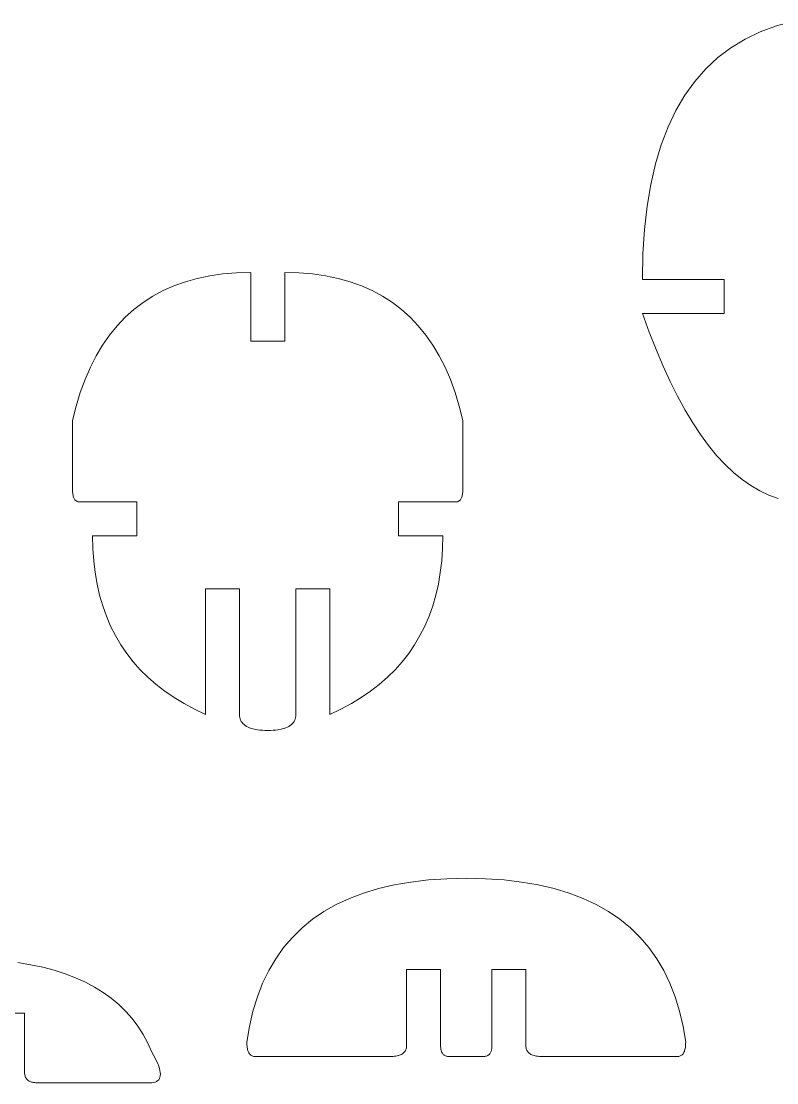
# Model space of a CAD drawing. Header units: inches. Extents: x -318 to 215, y -214 to 306.
# Drawn here: x -245.8 to -186.2, y -181 to -97.3 of the extents above; entities that cross this region are included whole.
import ezdxf

# ---------------------------------------------------------------- set-up
doc = ezdxf.new("R2010")
doc.units = ezdxf.units.IN
doc.header["$MEASUREMENT"] = 0
doc.layers.add('Layer 1', color=7, linetype='Continuous')

msp = doc.modelspace()

# ---------------------------------------------------------------- linework, layer by layer
at = {"layer": 'Layer 1', "color": 1, "lineweight": 9}
for points in [[(-186.2079, -97.6765), (-186.2079, -97.6765), (-187.4876, -98.1455), (-187.4876, -98.1455)], [(-184.8454, -97.3117), (-184.8454, -97.3117), (-186.2079, -97.6765), (-186.2079, -97.6765)], [(-188.6847, -98.7186), (-188.6847, -98.7186), (-189.7997, -99.3959), (-189.7997, -99.3959)], [(-187.4876, -98.1455), (-187.4876, -98.1455), (-188.6847, -98.7186), (-188.6847, -98.7186)], [(-189.7997, -99.3959), (-189.7997, -99.3959), (-190.8316, -100.1774), (-190.8316, -100.1774)], [(-190.8316, -100.1774), (-190.8316, -100.1774), (-191.7811, -101.0632), (-191.7811, -101.0632)], [(-191.7811, -101.0632), (-191.7811, -101.0632), (-192.6483, -102.0534), (-192.6483, -102.0534)], [(-192.6483, -102.0534), (-192.6483, -102.0534), (-193.4325, -103.1476), (-193.4325, -103.1476)], [(-193.4325, -103.1476), (-193.4325, -103.1476), (-194.1346, -104.3461), (-194.1346, -104.3461)], [(-194.1346, -104.3461), (-194.1346, -104.3461), (-194.7538, -105.6486), (-194.7538, -105.6486)], [(-194.7538, -105.6486), (-194.7538, -105.6486), (-195.2905, -107.0555), (-195.2905, -107.0555)], [(-195.2905, -107.0555), (-195.2905, -107.0555), (-195.7445, -108.5665), (-195.7445, -108.5665)], [(-195.7445, -108.5665), (-195.7445, -108.5665), (-196.1161, -110.1819), (-196.1161, -110.1819)], [(-196.1161, -110.1819), (-196.1161, -110.1819), (-196.4051, -111.9013), (-196.4051, -111.9013)], [(-196.4051, -111.9013), (-196.4051, -111.9013), (-196.6115, -113.7251), (-196.6115, -113.7251)], [(-196.6115, -113.7251), (-196.6115, -113.7251), (-196.7354, -115.653), (-196.7354, -115.653)], [(-196.7354, -115.653), (-196.7354, -115.653), (-196.7768, -117.6852), (-196.7768, -117.6852)], [(-229.8579, -117.2351), (-229.8579, -117.2351), (-228.783, -117.1474), (-228.783, -117.1474)], [(-228.783, -117.1474), (-228.783, -117.1474), (-227.6644, -117.1181), (-227.6644, -117.1181)], [(-227.6644, -117.1181), (-227.6644, -117.1181), (-227.6644, -122.5298), (-227.6644, -122.5298)], [(-224.9866, -117.1181), (-224.9866, -117.1181), (-224.9866, -122.5298), (-224.9866, -122.5298)], [(-223.8681, -117.1474), (-223.8681, -117.1474), (-224.9866, -117.1181), (-224.9866, -117.1181)], [(-222.7932, -117.2351), (-222.7932, -117.2351), (-223.8681, -117.1474), (-223.8681, -117.1474)], [(-233.7193, -118.1694), (-233.7193, -118.1694), (-232.8196, -117.8483), (-232.8196, -117.8483)], [(-232.8196, -117.8483), (-232.8196, -117.8483), (-231.8763, -117.5854), (-231.8763, -117.5854)], [(-231.8763, -117.5854), (-231.8763, -117.5854), (-230.8889, -117.3809), (-230.8889, -117.3809)], [(-230.8889, -117.3809), (-230.8889, -117.3809), (-229.8579, -117.2351), (-229.8579, -117.2351)], [(-221.7622, -117.3809), (-221.7622, -117.3809), (-222.7932, -117.2351), (-222.7932, -117.2351)], [(-220.775, -117.5854), (-220.775, -117.5854), (-221.7622, -117.3809), (-221.7622, -117.3809)], [(-219.8315, -117.8483), (-219.8315, -117.8483), (-220.775, -117.5854), (-220.775, -117.5854)], [(-218.9318, -118.1694), (-218.9318, -118.1694), (-219.8315, -117.8483), (-219.8315, -117.8483)], [(-196.7768, -117.6852), (-196.7768, -117.6852), (-190.3317, -117.6852), (-190.3317, -117.6852)], [(-190.3317, -117.6852), (-190.3317, -117.6852), (-190.3317, -120.363), (-190.3317, -120.363)], [(-235.3873, -118.9871), (-235.3873, -118.9871), (-234.5751, -118.5491), (-234.5751, -118.5491)], [(-234.5751, -118.5491), (-234.5751, -118.5491), (-233.7193, -118.1694), (-233.7193, -118.1694)], [(-218.076, -118.5491), (-218.076, -118.5491), (-218.9318, -118.1694), (-218.9318, -118.1694)], [(-217.2638, -118.9871), (-217.2638, -118.9871), (-218.076, -118.5491), (-218.076, -118.5491)], [(-236.8802, -120.0384), (-236.8802, -120.0384), (-236.1557, -119.4836), (-236.1557, -119.4836)], [(-236.1557, -119.4836), (-236.1557, -119.4836), (-235.3873, -118.9871), (-235.3873, -118.9871)], [(-216.4954, -119.4836), (-216.4954, -119.4836), (-217.2638, -118.9871), (-217.2638, -118.9871)], [(-215.7709, -120.0384), (-215.7709, -120.0384), (-216.4954, -119.4836), (-216.4954, -119.4836)], [(-237.5609, -120.6518), (-237.5609, -120.6518), (-236.8802, -120.0384), (-236.8802, -120.0384)], [(-215.0902, -120.6518), (-215.0902, -120.6518), (-215.7709, -120.0384), (-215.7709, -120.0384)], [(-190.3317, -120.363), (-190.3317, -120.363), (-196.7768, -120.363), (-196.7768, -120.363)], [(-196.7768, -120.363), (-196.7768, -120.363), (-196.2493, -121.8154), (-196.2493, -121.8154)], [(-238.7912, -122.0532), (-238.7912, -122.0532), (-238.1979, -121.3234), (-238.1979, -121.3234)], [(-238.1979, -121.3234), (-238.1979, -121.3234), (-237.5609, -120.6518), (-237.5609, -120.6518)], [(-214.4532, -121.3234), (-214.4532, -121.3234), (-215.0902, -120.6518), (-215.0902, -120.6518)], [(-213.8601, -122.0532), (-213.8601, -122.0532), (-214.4532, -121.3234), (-214.4532, -121.3234)], [(-239.3405, -122.8419), (-239.3405, -122.8419), (-238.7912, -122.0532), (-238.7912, -122.0532)], [(-213.3106, -122.8419), (-213.3106, -122.8419), (-213.8601, -122.0532), (-213.8601, -122.0532)], [(-196.2493, -121.8154), (-196.2493, -121.8154), (-195.7089, -123.1936), (-195.7089, -123.1936)], [(-239.8461, -123.6888), (-239.8461, -123.6888), (-239.3405, -122.8419), (-239.3405, -122.8419)], [(-227.6644, -122.5298), (-227.6644, -122.5298), (-224.9866, -122.5298), (-224.9866, -122.5298)], [(-212.8052, -123.6888), (-212.8052, -123.6888), (-213.3106, -122.8419), (-213.3106, -122.8419)], [(-240.3079, -124.5939), (-240.3079, -124.5939), (-239.8461, -123.6888), (-239.8461, -123.6888)], [(-212.3434, -124.5939), (-212.3434, -124.5939), (-212.8052, -123.6888), (-212.8052, -123.6888)], [(-195.7089, -123.1936), (-195.7089, -123.1936), (-195.1558, -124.4968), (-195.1558, -124.4968)], [(-240.7258, -125.5578), (-240.7258, -125.5578), (-240.3079, -124.5939), (-240.3079, -124.5939)], [(-211.9253, -125.5578), (-211.9253, -125.5578), (-212.3434, -124.5939), (-212.3434, -124.5939)], [(-195.1558, -124.4968), (-195.1558, -124.4968), (-194.5901, -125.726), (-194.5901, -125.726)], [(-241.1, -126.5798), (-241.1, -126.5798), (-240.7258, -125.5578), (-240.7258, -125.5578)], [(-211.5511, -126.5798), (-211.5511, -126.5798), (-211.9253, -125.5578), (-211.9253, -125.5578)], [(-194.5901, -125.726), (-194.5901, -125.726), (-194.0114, -126.8804), (-194.0114, -126.8804)], [(-241.4306, -127.6604), (-241.4306, -127.6604), (-241.1, -126.5798), (-241.1, -126.5798)], [(-211.2205, -127.6604), (-211.2205, -127.6604), (-211.5511, -126.5798), (-211.5511, -126.5798)], [(-194.0114, -126.8804), (-194.0114, -126.8804), (-193.42, -127.9605), (-193.42, -127.9605)], [(-241.7171, -128.7993), (-241.7171, -128.7993), (-241.4306, -127.6604), (-241.4306, -127.6604)], [(-210.934, -128.7993), (-210.934, -128.7993), (-211.2205, -127.6604), (-211.2205, -127.6604)], [(-193.42, -127.9605), (-193.42, -127.9605), (-192.8159, -128.966), (-192.8159, -128.966)], [(-241.7171, -128.7993), (-241.7171, -128.7993), (-241.7171, -134.1432), (-241.7171, -134.1432)], [(-210.934, -128.7993), (-210.934, -128.7993), (-210.934, -134.1432), (-210.934, -134.1432)], [(-192.8159, -128.966), (-192.8159, -128.966), (-192.1988, -129.8969), (-192.1988, -129.8969)], [(-192.1988, -129.8969), (-192.1988, -129.8969), (-191.5687, -130.7537), (-191.5687, -130.7537)], [(-191.5687, -130.7537), (-191.5687, -130.7537), (-190.9261, -131.5356), (-190.9261, -131.5356)], [(-190.9261, -131.5356), (-190.9261, -131.5356), (-190.2708, -132.2432), (-190.2708, -132.2432)], [(-190.2708, -132.2432), (-190.2708, -132.2432), (-189.6023, -132.8763), (-189.6023, -132.8763)], [(-189.6023, -132.8763), (-189.6023, -132.8763), (-188.9212, -133.4349), (-188.9212, -133.4349)], [(-188.9212, -133.4349), (-188.9212, -133.4349), (-188.2276, -133.9192), (-188.2276, -133.9192)], [(-241.716, -134.2462), (-241.716, -134.2462), (-241.7171, -134.1432), (-241.7171, -134.1432)], [(-241.7118, -134.344), (-241.7118, -134.344), (-241.716, -134.2462), (-241.716, -134.2462)], [(-241.7053, -134.4362), (-241.7053, -134.4362), (-241.7118, -134.344), (-241.7118, -134.344)], [(-241.696, -134.5235), (-241.696, -134.5235), (-241.7053, -134.4362), (-241.7053, -134.4362)], [(-241.6842, -134.6051), (-241.6842, -134.6051), (-241.696, -134.5235), (-241.696, -134.5235)], [(-241.6697, -134.6819), (-241.6697, -134.6819), (-241.6842, -134.6051), (-241.6842, -134.6051)], [(-241.6526, -134.753), (-241.6526, -134.753), (-241.6697, -134.6819), (-241.6697, -134.6819)], [(-210.9985, -134.753), (-210.9985, -134.753), (-210.9814, -134.6819), (-210.9814, -134.6819)], [(-210.9814, -134.6819), (-210.9814, -134.6819), (-210.9669, -134.6051), (-210.9669, -134.6051)], [(-210.9669, -134.6051), (-210.9669, -134.6051), (-210.9551, -134.5235), (-210.9551, -134.5235)], [(-210.9551, -134.5235), (-210.9551, -134.5235), (-210.9457, -134.4362), (-210.9457, -134.4362)], [(-210.9457, -134.4362), (-210.9457, -134.4362), (-210.9393, -134.344), (-210.9393, -134.344)], [(-210.9393, -134.344), (-210.9393, -134.344), (-210.9351, -134.2462), (-210.9351, -134.2462)], [(-210.9351, -134.2462), (-210.9351, -134.2462), (-210.934, -134.1432), (-210.934, -134.1432)], [(-188.2276, -133.9192), (-188.2276, -133.9192), (-187.5207, -134.3289), (-187.5207, -134.3289)], [(-187.5207, -134.3289), (-187.5207, -134.3289), (-186.8011, -134.6638), (-186.8011, -134.6638)], [(-186.8011, -134.6638), (-186.8011, -134.6638), (-186.0688, -134.9248), (-186.0688, -134.9248)], [(-241.6328, -134.8192), (-241.6328, -134.8192), (-241.6526, -134.753), (-241.6526, -134.753)], [(-241.6104, -134.8798), (-241.6104, -134.8798), (-241.6328, -134.8192), (-241.6328, -134.8192)], [(-241.5852, -134.9353), (-241.5852, -134.9353), (-241.6104, -134.8798), (-241.6104, -134.8798)], [(-241.5576, -134.9854), (-241.5576, -134.9854), (-241.5852, -134.9353), (-241.5852, -134.9353)], [(-241.5273, -135.0303), (-241.5273, -135.0303), (-241.5576, -134.9854), (-241.5576, -134.9854)], [(-241.4944, -135.0698), (-241.4944, -135.0698), (-241.5273, -135.0303), (-241.5273, -135.0303)], [(-241.4586, -135.1043), (-241.4586, -135.1043), (-241.4944, -135.0698), (-241.4944, -135.0698)], [(-241.4204, -135.1332), (-241.4204, -135.1332), (-241.4586, -135.1043), (-241.4586, -135.1043)], [(-241.3794, -135.1571), (-241.3794, -135.1571), (-241.4204, -135.1332), (-241.4204, -135.1332)], [(-241.3359, -135.1756), (-241.3359, -135.1756), (-241.3794, -135.1571), (-241.3794, -135.1571)], [(-241.2898, -135.1887), (-241.2898, -135.1887), (-241.3359, -135.1756), (-241.3359, -135.1756)], [(-241.2409, -135.1966), (-241.2409, -135.1966), (-241.2898, -135.1887), (-241.2898, -135.1887)], [(-241.1896, -135.1993), (-241.1896, -135.1993), (-241.2409, -135.1966), (-241.2409, -135.1966)], [(-241.1896, -135.1993), (-241.1896, -135.1993), (-236.6371, -135.1993), (-236.6371, -135.1993)], [(-236.6371, -135.1993), (-236.6371, -135.1993), (-236.6371, -137.8773), (-236.6371, -137.8773)], [(-216.014, -135.1993), (-216.014, -135.1993), (-216.014, -137.8773), (-216.014, -137.8773)], [(-211.4615, -135.1993), (-211.4615, -135.1993), (-216.014, -135.1993), (-216.014, -135.1993)], [(-211.4615, -135.1993), (-211.4615, -135.1993), (-211.4102, -135.1966), (-211.4102, -135.1966)], [(-211.4102, -135.1966), (-211.4102, -135.1966), (-211.3613, -135.1887), (-211.3613, -135.1887)], [(-211.3613, -135.1887), (-211.3613, -135.1887), (-211.3152, -135.1756), (-211.3152, -135.1756)], [(-211.3152, -135.1756), (-211.3152, -135.1756), (-211.2717, -135.1571), (-211.2717, -135.1571)], [(-211.2717, -135.1571), (-211.2717, -135.1571), (-211.2307, -135.1332), (-211.2307, -135.1332)], [(-211.2307, -135.1332), (-211.2307, -135.1332), (-211.1925, -135.1043), (-211.1925, -135.1043)], [(-211.1925, -135.1043), (-211.1925, -135.1043), (-211.1568, -135.0698), (-211.1568, -135.0698)], [(-211.1568, -135.0698), (-211.1568, -135.0698), (-211.1238, -135.0303), (-211.1238, -135.0303)], [(-211.1238, -135.0303), (-211.1238, -135.0303), (-211.0935, -134.9854), (-211.0935, -134.9854)], [(-211.0935, -134.9854), (-211.0935, -134.9854), (-211.0659, -134.9353), (-211.0659, -134.9353)], [(-211.0659, -134.9353), (-211.0659, -134.9353), (-211.0407, -134.8798), (-211.0407, -134.8798)], [(-211.0407, -134.8798), (-211.0407, -134.8798), (-211.0183, -134.8192), (-211.0183, -134.8192)], [(-211.0183, -134.8192), (-211.0183, -134.8192), (-210.9985, -134.753), (-210.9985, -134.753)], [(-236.6371, -137.8773), (-236.6371, -137.8773), (-240.1364, -137.8773), (-240.1364, -137.8773)], [(-240.1364, -137.8773), (-240.1364, -137.8773), (-240.114, -138.8746), (-240.114, -138.8746)], [(-216.014, -137.8773), (-216.014, -137.8773), (-212.5149, -137.8773), (-212.5149, -137.8773)], [(-212.5149, -137.8773), (-212.5149, -137.8773), (-212.5371, -138.8746), (-212.5371, -138.8746)], [(-240.114, -138.8746), (-240.114, -138.8746), (-240.0474, -139.8413), (-240.0474, -139.8413)], [(-212.5371, -138.8746), (-212.5371, -138.8746), (-212.6037, -139.8413), (-212.6037, -139.8413)], [(-240.0474, -139.8413), (-240.0474, -139.8413), (-239.936, -140.7771), (-239.936, -140.7771)], [(-212.6037, -139.8413), (-212.6037, -139.8413), (-212.7153, -140.7771), (-212.7153, -140.7771)], [(-239.936, -140.7771), (-239.936, -140.7771), (-239.78, -141.6819), (-239.78, -141.6819)], [(-212.7153, -140.7771), (-212.7153, -140.7771), (-212.8711, -141.6819), (-212.8711, -141.6819)], [(-239.78, -141.6819), (-239.78, -141.6819), (-239.5797, -142.556), (-239.5797, -142.556)], [(-231.2279, -151.9622), (-231.2279, -151.9622), (-231.2279, -142.0644), (-231.2279, -142.0644)], [(-231.2279, -142.0644), (-231.2279, -142.0644), (-228.5501, -142.0644), (-228.5501, -142.0644)], [(-228.5501, -142.0644), (-228.5501, -142.0644), (-228.5501, -151.9622), (-228.5501, -151.9622)], [(-221.4236, -142.0644), (-221.4236, -142.0644), (-224.101, -142.0644), (-224.101, -142.0644)], [(-224.101, -142.0644), (-224.101, -142.0644), (-224.101, -151.9622), (-224.101, -151.9622)], [(-221.4236, -151.9622), (-221.4236, -151.9622), (-221.4236, -142.0644), (-221.4236, -142.0644)], [(-212.8711, -141.6819), (-212.8711, -141.6819), (-213.0716, -142.556), (-213.0716, -142.556)], [(-239.5797, -142.556), (-239.5797, -142.556), (-239.3347, -143.3991), (-239.3347, -143.3991)], [(-213.0716, -142.556), (-213.0716, -142.556), (-213.3166, -143.3991), (-213.3166, -143.3991)], [(-239.3347, -143.3991), (-239.3347, -143.3991), (-239.0451, -144.2115), (-239.0451, -144.2115)], [(-213.3166, -143.3991), (-213.3166, -143.3991), (-213.606, -144.2115), (-213.606, -144.2115)], [(-239.0451, -144.2115), (-239.0451, -144.2115), (-238.711, -144.9928), (-238.711, -144.9928)], [(-213.606, -144.2115), (-213.606, -144.2115), (-213.9403, -144.9928), (-213.9403, -144.9928)], [(-238.711, -144.9928), (-238.711, -144.9928), (-238.3325, -145.7435), (-238.3325, -145.7435)], [(-213.9403, -144.9928), (-213.9403, -144.9928), (-214.3188, -145.7435), (-214.3188, -145.7435)], [(-238.3325, -145.7435), (-238.3325, -145.7435), (-237.9092, -146.463), (-237.9092, -146.463)], [(-214.3188, -145.7435), (-214.3188, -145.7435), (-214.742, -146.463), (-214.742, -146.463)], [(-237.9092, -146.463), (-237.9092, -146.463), (-237.4416, -147.1519), (-237.4416, -147.1519)], [(-237.4416, -147.1519), (-237.4416, -147.1519), (-236.9293, -147.8099), (-236.9293, -147.8099)], [(-215.2095, -147.1519), (-215.2095, -147.1519), (-215.722, -147.8099), (-215.722, -147.8099)], [(-214.742, -146.463), (-214.742, -146.463), (-215.2095, -147.1519), (-215.2095, -147.1519)], [(-236.9293, -147.8099), (-236.9293, -147.8099), (-236.3724, -148.4369), (-236.3724, -148.4369)], [(-215.722, -147.8099), (-215.722, -147.8099), (-216.2787, -148.4369), (-216.2787, -148.4369)], [(-236.3724, -148.4369), (-236.3724, -148.4369), (-235.7711, -149.0332), (-235.7711, -149.0332)], [(-216.2787, -148.4369), (-216.2787, -148.4369), (-216.88, -149.0332), (-216.88, -149.0332)], [(-235.7711, -149.0332), (-235.7711, -149.0332), (-235.1254, -149.5985), (-235.1254, -149.5985)], [(-235.1254, -149.5985), (-235.1254, -149.5985), (-234.435, -150.1328), (-234.435, -150.1328)], [(-217.5259, -149.5985), (-217.5259, -149.5985), (-218.2163, -150.1328), (-218.2163, -150.1328)], [(-216.88, -149.0332), (-216.88, -149.0332), (-217.5259, -149.5985), (-217.5259, -149.5985)], [(-234.435, -150.1328), (-234.435, -150.1328), (-233.6999, -150.6365), (-233.6999, -150.6365)], [(-218.2163, -150.1328), (-218.2163, -150.1328), (-218.9512, -150.6365), (-218.9512, -150.6365)], [(-233.6999, -150.6365), (-233.6999, -150.6365), (-232.9204, -151.1091), (-232.9204, -151.1091)], [(-232.9204, -151.1091), (-232.9204, -151.1091), (-232.0964, -151.5511), (-232.0964, -151.5511)], [(-219.7309, -151.1091), (-219.7309, -151.1091), (-220.5549, -151.5511), (-220.5549, -151.5511)], [(-218.9512, -150.6365), (-218.9512, -150.6365), (-219.7309, -151.1091), (-219.7309, -151.1091)], [(-232.0964, -151.5511), (-232.0964, -151.5511), (-231.2279, -151.9622), (-231.2279, -151.9622)], [(-228.5501, -151.9622), (-228.5501, -151.9622), (-228.5445, -152.0844), (-228.5445, -152.0844)], [(-228.5445, -152.0844), (-228.5445, -152.0844), (-228.5279, -152.2009), (-228.5279, -152.2009)], [(-228.5279, -152.2009), (-228.5279, -152.2009), (-228.4999, -152.3108), (-228.4999, -152.3108)], [(-224.1234, -152.2009), (-224.1234, -152.2009), (-224.1512, -152.3108), (-224.1512, -152.3108)], [(-224.1066, -152.0844), (-224.1066, -152.0844), (-224.1234, -152.2009), (-224.1234, -152.2009)], [(-224.101, -151.9622), (-224.101, -151.9622), (-224.1066, -152.0844), (-224.1066, -152.0844)], [(-220.5549, -151.5511), (-220.5549, -151.5511), (-221.4236, -151.9622), (-221.4236, -151.9622)], [(-228.4999, -152.3108), (-228.4999, -152.3108), (-228.4609, -152.4144), (-228.4609, -152.4144)], [(-228.4609, -152.4144), (-228.4609, -152.4144), (-228.4111, -152.5117), (-228.4111, -152.5117)], [(-228.4111, -152.5117), (-228.4111, -152.5117), (-228.3498, -152.603), (-228.3498, -152.603)], [(-228.3498, -152.603), (-228.3498, -152.603), (-228.2775, -152.6878), (-228.2775, -152.6878)], [(-228.2775, -152.6878), (-228.2775, -152.6878), (-228.194, -152.7663), (-228.194, -152.7663)], [(-228.194, -152.7663), (-228.194, -152.7663), (-228.0995, -152.8383), (-228.0995, -152.8383)], [(-228.0995, -152.8383), (-228.0995, -152.8383), (-227.9938, -152.9044), (-227.9938, -152.9044)], [(-227.9938, -152.9044), (-227.9938, -152.9044), (-227.877, -152.964), (-227.877, -152.964)], [(-227.877, -152.964), (-227.877, -152.964), (-227.7492, -153.0174), (-227.7492, -153.0174)], [(-227.7492, -153.0174), (-227.7492, -153.0174), (-227.6102, -153.0647), (-227.6102, -153.0647)], [(-227.6102, -153.0647), (-227.6102, -153.0647), (-227.46, -153.1055), (-227.46, -153.1055)], [(-227.46, -153.1055), (-227.46, -153.1055), (-227.2988, -153.1401), (-227.2988, -153.1401)], [(-227.2988, -153.1401), (-227.2988, -153.1401), (-227.1265, -153.1683), (-227.1265, -153.1683)], [(-225.3525, -153.1401), (-225.3525, -153.1401), (-225.5246, -153.1683), (-225.5246, -153.1683)], [(-225.1911, -153.1055), (-225.1911, -153.1055), (-225.3525, -153.1401), (-225.3525, -153.1401)], [(-225.0411, -153.0647), (-225.0411, -153.0647), (-225.1911, -153.1055), (-225.1911, -153.1055)], [(-224.9019, -153.0174), (-224.9019, -153.0174), (-225.0411, -153.0647), (-225.0411, -153.0647)], [(-224.774, -152.964), (-224.774, -152.964), (-224.9019, -153.0174), (-224.9019, -153.0174)], [(-224.6573, -152.9044), (-224.6573, -152.9044), (-224.774, -152.964), (-224.774, -152.964)], [(-224.5516, -152.8383), (-224.5516, -152.8383), (-224.6573, -152.9044), (-224.6573, -152.9044)], [(-224.4571, -152.7663), (-224.4571, -152.7663), (-224.5516, -152.8383), (-224.5516, -152.8383)], [(-224.3736, -152.6878), (-224.3736, -152.6878), (-224.4571, -152.7663), (-224.4571, -152.7663)], [(-224.3014, -152.603), (-224.3014, -152.603), (-224.3736, -152.6878), (-224.3736, -152.6878)], [(-224.2402, -152.5117), (-224.2402, -152.5117), (-224.3014, -152.603), (-224.3014, -152.603)], [(-224.19, -152.4144), (-224.19, -152.4144), (-224.2402, -152.5117), (-224.2402, -152.5117)], [(-224.1512, -152.3108), (-224.1512, -152.3108), (-224.19, -152.4144), (-224.19, -152.4144)], [(-227.1265, -153.1683), (-227.1265, -153.1683), (-226.9428, -153.1902), (-226.9428, -153.1902)], [(-226.9428, -153.1902), (-226.9428, -153.1902), (-226.7481, -153.206), (-226.7481, -153.206)], [(-226.7481, -153.206), (-226.7481, -153.206), (-226.5425, -153.2154), (-226.5425, -153.2154)], [(-226.5425, -153.2154), (-226.5425, -153.2154), (-226.3256, -153.2186), (-226.3256, -153.2186)], [(-226.1086, -153.2154), (-226.1086, -153.2154), (-226.3256, -153.2186), (-226.3256, -153.2186)], [(-225.903, -153.206), (-225.903, -153.206), (-226.1086, -153.2154), (-226.1086, -153.2154)], [(-225.7083, -153.1902), (-225.7083, -153.1902), (-225.903, -153.206), (-225.903, -153.206)], [(-225.5246, -153.1683), (-225.5246, -153.1683), (-225.7083, -153.1902), (-225.7083, -153.1902)], [(-218.7717, -166.0444), (-218.7717, -166.0444), (-217.5947, -165.689), (-217.5947, -165.689)], [(-217.5947, -165.689), (-217.5947, -165.689), (-216.3485, -165.3981), (-216.3485, -165.3981)], [(-216.3485, -165.3981), (-216.3485, -165.3981), (-215.0326, -165.1718), (-215.0326, -165.1718)], [(-215.0326, -165.1718), (-215.0326, -165.1718), (-213.6475, -165.0102), (-213.6475, -165.0102)], [(-213.6475, -165.0102), (-213.6475, -165.0102), (-212.193, -164.9133), (-212.193, -164.9133)], [(-212.193, -164.9133), (-212.193, -164.9133), (-210.6693, -164.8809), (-210.6693, -164.8809)], [(-209.1454, -164.9133), (-209.1454, -164.9133), (-210.6693, -164.8809), (-210.6693, -164.8809)], [(-207.6908, -165.0102), (-207.6908, -165.0102), (-209.1454, -164.9133), (-209.1454, -164.9133)], [(-206.3059, -165.1718), (-206.3059, -165.1718), (-207.6908, -165.0102), (-207.6908, -165.0102)], [(-204.9901, -165.3981), (-204.9901, -165.3981), (-206.3059, -165.1718), (-206.3059, -165.1718)], [(-203.7437, -165.689), (-203.7437, -165.689), (-204.9901, -165.3981), (-204.9901, -165.3981)], [(-202.5667, -166.0444), (-202.5667, -166.0444), (-203.7437, -165.689), (-203.7437, -165.689)], [(-220.9178, -166.9493), (-220.9178, -166.9493), (-219.8795, -166.4645), (-219.8795, -166.4645)], [(-219.8795, -166.4645), (-219.8795, -166.4645), (-218.7717, -166.0444), (-218.7717, -166.0444)], [(-201.4589, -166.4645), (-201.4589, -166.4645), (-202.5667, -166.0444), (-202.5667, -166.0444)], [(-200.4205, -166.9493), (-200.4205, -166.9493), (-201.4589, -166.4645), (-201.4589, -166.4645)], [(-221.887, -167.4989), (-221.887, -167.4989), (-220.9178, -166.9493), (-220.9178, -166.9493)], [(-199.4514, -167.4989), (-199.4514, -167.4989), (-200.4205, -166.9493), (-200.4205, -166.9493)], [(-223.6171, -168.7916), (-223.6171, -168.7916), (-222.7868, -168.113), (-222.7868, -168.113)], [(-222.7868, -168.113), (-222.7868, -168.113), (-221.887, -167.4989), (-221.887, -167.4989)], [(-198.5519, -168.113), (-198.5519, -168.113), (-199.4514, -167.4989), (-199.4514, -167.4989)], [(-197.7215, -168.7916), (-197.7215, -168.7916), (-198.5519, -168.113), (-198.5519, -168.113)], [(-224.3779, -169.535), (-224.3779, -169.535), (-223.6171, -168.7916), (-223.6171, -168.7916)], [(-196.9605, -169.535), (-196.9605, -169.535), (-197.7215, -168.7916), (-197.7215, -168.7916)], [(-225.0695, -170.343), (-225.0695, -170.343), (-224.3779, -169.535), (-224.3779, -169.535)], [(-196.2689, -170.343), (-196.2689, -170.343), (-196.9605, -169.535), (-196.9605, -169.535)], [(-225.6919, -171.2156), (-225.6919, -171.2156), (-225.0695, -170.343), (-225.0695, -170.343)], [(-195.6465, -171.2156), (-195.6465, -171.2156), (-196.2689, -170.343), (-196.2689, -170.343)], [(-246.0191, -171.527), (-246.0191, -171.527), (-245.0201, -171.6924), (-245.0201, -171.6924)], [(-226.2448, -172.153), (-226.2448, -172.153), (-225.6919, -171.2156), (-225.6919, -171.2156)], [(-195.0935, -172.153), (-195.0935, -172.153), (-195.6465, -171.2156), (-195.6465, -171.2156)], [(-245.0201, -171.6924), (-245.0201, -171.6924), (-244.0666, -171.8945), (-244.0666, -171.8945)], [(-244.0666, -171.8945), (-244.0666, -171.8945), (-243.1581, -172.1332), (-243.1581, -172.1332)], [(-243.1581, -172.1332), (-243.1581, -172.1332), (-242.2949, -172.4088), (-242.2949, -172.4088)], [(-226.7286, -173.155), (-226.7286, -173.155), (-226.2448, -172.153), (-226.2448, -172.153)], [(-215.3718, -178.073), (-215.3718, -178.073), (-215.3718, -172.0704), (-215.3718, -172.0704)], [(-215.3718, -172.0704), (-215.3718, -172.0704), (-212.6941, -172.0704), (-212.6941, -172.0704)], [(-212.6941, -172.0704), (-212.6941, -172.0704), (-212.6941, -178.073), (-212.6941, -178.073)], [(-205.9667, -172.0704), (-205.9667, -172.0704), (-208.6443, -172.0704), (-208.6443, -172.0704)], [(-208.6443, -172.0704), (-208.6443, -172.0704), (-208.6443, -178.073), (-208.6443, -178.073)], [(-205.9667, -178.073), (-205.9667, -178.073), (-205.9667, -172.0704), (-205.9667, -172.0704)], [(-194.61, -173.155), (-194.61, -173.155), (-195.0935, -172.153), (-195.0935, -172.153)], [(-242.2949, -172.4088), (-242.2949, -172.4088), (-241.4769, -172.7212), (-241.4769, -172.7212)], [(-241.4769, -172.7212), (-241.4769, -172.7212), (-240.704, -173.0702), (-240.704, -173.0702)], [(-240.704, -173.0702), (-240.704, -173.0702), (-239.9763, -173.4558), (-239.9763, -173.4558)], [(-227.1426, -174.2214), (-227.1426, -174.2214), (-226.7286, -173.155), (-226.7286, -173.155)], [(-194.1957, -174.2214), (-194.1957, -174.2214), (-194.61, -173.155), (-194.61, -173.155)], [(-239.9763, -173.4558), (-239.9763, -173.4558), (-239.2941, -173.8782), (-239.2941, -173.8782)], [(-239.2941, -173.8782), (-239.2941, -173.8782), (-238.6568, -174.3375), (-238.6568, -174.3375)], [(-238.6568, -174.3375), (-238.6568, -174.3375), (-238.0649, -174.8334), (-238.0649, -174.8334)], [(-238.0649, -174.8334), (-238.0649, -174.8334), (-237.518, -175.3661), (-237.518, -175.3661)], [(-227.4877, -175.3527), (-227.4877, -175.3527), (-227.1426, -174.2214), (-227.1426, -174.2214)], [(-193.8509, -175.3527), (-193.8509, -175.3527), (-194.1957, -174.2214), (-194.1957, -174.2214)], [(-245.4991, -175.5207), (-245.4991, -175.5207), (-248.1769, -175.5207), (-248.1769, -175.5207)], [(-245.4991, -180.1385), (-245.4991, -180.1385), (-245.4991, -175.5207), (-245.4991, -175.5207)], [(-237.518, -175.3661), (-237.518, -175.3661), (-237.0166, -175.9354), (-237.0166, -175.9354)], [(-227.7631, -176.5487), (-227.7631, -176.5487), (-227.4877, -175.3527), (-227.4877, -175.3527)], [(-193.5753, -176.5487), (-193.5753, -176.5487), (-193.8509, -175.3527), (-193.8509, -175.3527)], [(-237.0166, -175.9354), (-237.0166, -175.9354), (-236.56, -176.5416), (-236.56, -176.5416)], [(-236.56, -176.5416), (-236.56, -176.5416), (-236.1489, -177.1844), (-236.1489, -177.1844)], [(-227.9693, -177.8091), (-227.9693, -177.8091), (-227.7631, -176.5487), (-227.7631, -176.5487)], [(-193.3691, -177.8091), (-193.3691, -177.8091), (-193.5753, -176.5487), (-193.5753, -176.5487)], [(-236.1489, -177.1844), (-236.1489, -177.1844), (-235.7832, -177.8642), (-235.7832, -177.8642)], [(-235.7832, -177.8642), (-235.7832, -177.8642), (-235.4624, -178.5805), (-235.4624, -178.5805)], [(-227.9693, -177.8091), (-227.9693, -177.8091), (-227.9678, -177.9184), (-227.9678, -177.9184)], [(-227.9678, -177.9184), (-227.9678, -177.9184), (-227.9628, -178.022), (-227.9628, -178.022)], [(-227.9628, -178.022), (-227.9628, -178.022), (-227.9545, -178.1203), (-227.9545, -178.1203)], [(-227.9545, -178.1203), (-227.9545, -178.1203), (-227.943, -178.2126), (-227.943, -178.2126)], [(-227.943, -178.2126), (-227.943, -178.2126), (-227.9281, -178.2997), (-227.9281, -178.2997)], [(-215.3848, -178.236), (-215.3848, -178.236), (-215.4014, -178.3108), (-215.4014, -178.3108)], [(-215.375, -178.1566), (-215.375, -178.1566), (-215.3848, -178.236), (-215.3848, -178.236)], [(-215.3718, -178.073), (-215.3718, -178.073), (-215.375, -178.1566), (-215.375, -178.1566)], [(-212.6941, -178.073), (-212.6941, -178.073), (-212.6924, -178.1566), (-212.6924, -178.1566)], [(-212.6924, -178.1566), (-212.6924, -178.1566), (-212.6873, -178.236), (-212.6873, -178.236)], [(-212.6873, -178.236), (-212.6873, -178.236), (-212.6786, -178.3108), (-212.6786, -178.3108)], [(-208.6513, -178.236), (-208.6513, -178.236), (-208.66, -178.3108), (-208.66, -178.3108)], [(-208.646, -178.1566), (-208.646, -178.1566), (-208.6513, -178.236), (-208.6513, -178.236)], [(-208.6443, -178.073), (-208.6443, -178.073), (-208.646, -178.1566), (-208.646, -178.1566)], [(-205.9667, -178.073), (-205.9667, -178.073), (-205.9635, -178.1566), (-205.9635, -178.1566)], [(-205.9635, -178.1566), (-205.9635, -178.1566), (-205.9536, -178.236), (-205.9536, -178.236)], [(-205.9536, -178.236), (-205.9536, -178.236), (-205.9372, -178.3108), (-205.9372, -178.3108)], [(-193.3954, -178.2126), (-193.3954, -178.2126), (-193.4104, -178.2997), (-193.4104, -178.2997)], [(-193.3839, -178.1203), (-193.3839, -178.1203), (-193.3954, -178.2126), (-193.3954, -178.2126)], [(-193.3756, -178.022), (-193.3756, -178.022), (-193.3839, -178.1203), (-193.3839, -178.1203)], [(-193.3707, -177.9184), (-193.3707, -177.9184), (-193.3756, -178.022), (-193.3756, -178.022)], [(-193.3691, -177.8091), (-193.3691, -177.8091), (-193.3707, -177.9184), (-193.3707, -177.9184)], [(-235.3207, -178.8282), (-235.3207, -178.8282), (-235.4624, -178.5805), (-235.4624, -178.5805)], [(-235.196, -179.0627), (-235.196, -179.0627), (-235.3207, -178.8282), (-235.3207, -178.8282)], [(-235.0874, -179.2834), (-235.0874, -179.2834), (-235.196, -179.0627), (-235.196, -179.0627)], [(-227.9281, -178.2997), (-227.9281, -178.2997), (-227.9101, -178.381), (-227.9101, -178.381)], [(-227.9101, -178.381), (-227.9101, -178.381), (-227.8886, -178.4568), (-227.8886, -178.4568)], [(-227.8886, -178.4568), (-227.8886, -178.4568), (-227.8638, -178.5268), (-227.8638, -178.5268)], [(-227.8638, -178.5268), (-227.8638, -178.5268), (-227.8358, -178.5912), (-227.8358, -178.5912)], [(-227.8358, -178.5912), (-227.8358, -178.5912), (-227.8045, -178.6501), (-227.8045, -178.6501)], [(-227.8045, -178.6501), (-227.8045, -178.6501), (-227.7697, -178.7033), (-227.7697, -178.7033)], [(-227.7697, -178.7033), (-227.7697, -178.7033), (-227.7319, -178.7509), (-227.7319, -178.7509)], [(-227.7319, -178.7509), (-227.7319, -178.7509), (-227.6907, -178.7931), (-227.6907, -178.7931)], [(-227.6907, -178.7931), (-227.6907, -178.7931), (-227.6463, -178.8294), (-227.6463, -178.8294)], [(-227.6463, -178.8294), (-227.6463, -178.8294), (-227.5985, -178.8602), (-227.5985, -178.8602)], [(-227.5985, -178.8602), (-227.5985, -178.8602), (-227.5473, -178.8856), (-227.5473, -178.8856)], [(-227.5473, -178.8856), (-227.5473, -178.8856), (-227.493, -178.9052), (-227.493, -178.9052)], [(-227.493, -178.9052), (-227.493, -178.9052), (-227.4352, -178.9191), (-227.4352, -178.9191)], [(-227.4352, -178.9191), (-227.4352, -178.9191), (-227.3741, -178.9276), (-227.3741, -178.9276)], [(-227.3741, -178.9276), (-227.3741, -178.9276), (-227.3099, -178.9304), (-227.3099, -178.9304)], [(-227.3099, -178.9304), (-227.3099, -178.9304), (-216.6898, -178.9304), (-216.6898, -178.9304)], [(-216.5611, -178.9283), (-216.5611, -178.9283), (-216.6898, -178.9304), (-216.6898, -178.9304)], [(-216.4392, -178.9219), (-216.4392, -178.9219), (-216.5611, -178.9283), (-216.5611, -178.9283)], [(-216.3238, -178.9112), (-216.3238, -178.9112), (-216.4392, -178.9219), (-216.4392, -178.9219)], [(-216.2153, -178.8962), (-216.2153, -178.8962), (-216.3238, -178.9112), (-216.3238, -178.9112)], [(-216.1131, -178.8768), (-216.1131, -178.8768), (-216.2153, -178.8962), (-216.2153, -178.8962)], [(-216.0175, -178.8533), (-216.0175, -178.8533), (-216.1131, -178.8768), (-216.1131, -178.8768)], [(-215.9286, -178.8252), (-215.9286, -178.8252), (-216.0175, -178.8533), (-216.0175, -178.8533)], [(-215.8463, -178.7932), (-215.8463, -178.7932), (-215.9286, -178.8252), (-215.9286, -178.8252)], [(-215.7703, -178.7567), (-215.7703, -178.7567), (-215.8463, -178.7932), (-215.8463, -178.7932)], [(-215.7013, -178.7161), (-215.7013, -178.7161), (-215.7703, -178.7567), (-215.7703, -178.7567)], [(-215.6386, -178.6709), (-215.6386, -178.6709), (-215.7013, -178.7161), (-215.7013, -178.7161)], [(-215.5828, -178.6217), (-215.5828, -178.6217), (-215.6386, -178.6709), (-215.6386, -178.6709)], [(-215.5331, -178.5682), (-215.5331, -178.5682), (-215.5828, -178.6217), (-215.5828, -178.6217)], [(-215.4904, -178.5103), (-215.4904, -178.5103), (-215.5331, -178.5682), (-215.5331, -178.5682)], [(-215.4541, -178.448), (-215.4541, -178.448), (-215.4904, -178.5103), (-215.4904, -178.5103)], [(-215.4245, -178.3816), (-215.4245, -178.3816), (-215.4541, -178.448), (-215.4541, -178.448)], [(-215.4014, -178.3108), (-215.4014, -178.3108), (-215.4245, -178.3816), (-215.4245, -178.3816)], [(-212.6786, -178.3108), (-212.6786, -178.3108), (-212.6666, -178.3816), (-212.6666, -178.3816)], [(-212.6666, -178.3816), (-212.6666, -178.3816), (-212.6512, -178.448), (-212.6512, -178.448)], [(-212.6512, -178.448), (-212.6512, -178.448), (-212.6323, -178.5103), (-212.6323, -178.5103)], [(-212.6323, -178.5103), (-212.6323, -178.5103), (-212.61, -178.5682), (-212.61, -178.5682)], [(-212.61, -178.5682), (-212.61, -178.5682), (-212.5842, -178.6217), (-212.5842, -178.6217)], [(-212.5842, -178.6217), (-212.5842, -178.6217), (-212.5552, -178.6709), (-212.5552, -178.6709)], [(-212.5552, -178.6709), (-212.5552, -178.6709), (-212.5225, -178.7161), (-212.5225, -178.7161)], [(-212.5225, -178.7161), (-212.5225, -178.7161), (-212.4865, -178.7567), (-212.4865, -178.7567)], [(-212.4865, -178.7567), (-212.4865, -178.7567), (-212.447, -178.7932), (-212.447, -178.7932)], [(-212.447, -178.7932), (-212.447, -178.7932), (-212.4041, -178.8252), (-212.4041, -178.8252)], [(-212.4041, -178.8252), (-212.4041, -178.8252), (-212.3578, -178.8533), (-212.3578, -178.8533)], [(-212.3578, -178.8533), (-212.3578, -178.8533), (-212.3082, -178.8768), (-212.3082, -178.8768)], [(-212.3082, -178.8768), (-212.3082, -178.8768), (-212.2551, -178.8962), (-212.2551, -178.8962)], [(-212.2551, -178.8962), (-212.2551, -178.8962), (-212.1985, -178.9112), (-212.1985, -178.9112)], [(-212.1985, -178.9112), (-212.1985, -178.9112), (-212.1385, -178.9219), (-212.1385, -178.9219)], [(-212.1385, -178.9219), (-212.1385, -178.9219), (-212.0751, -178.9283), (-212.0751, -178.9283)], [(-212.0751, -178.9283), (-212.0751, -178.9283), (-212.0081, -178.9304), (-212.0081, -178.9304)], [(-212.0081, -178.9304), (-212.0081, -178.9304), (-209.3303, -178.9304), (-209.3303, -178.9304)], [(-209.2633, -178.9283), (-209.2633, -178.9283), (-209.3303, -178.9304), (-209.3303, -178.9304)], [(-209.1999, -178.9219), (-209.1999, -178.9219), (-209.2633, -178.9283), (-209.2633, -178.9283)], [(-209.1399, -178.9112), (-209.1399, -178.9112), (-209.1999, -178.9219), (-209.1999, -178.9219)], [(-209.0835, -178.8962), (-209.0835, -178.8962), (-209.1399, -178.9112), (-209.1399, -178.9112)], [(-209.0302, -178.8768), (-209.0302, -178.8768), (-209.0835, -178.8962), (-209.0835, -178.8962)], [(-208.9805, -178.8533), (-208.9805, -178.8533), (-209.0302, -178.8768), (-209.0302, -178.8768)], [(-208.9343, -178.8252), (-208.9343, -178.8252), (-208.9805, -178.8533), (-208.9805, -178.8533)], [(-208.8914, -178.7932), (-208.8914, -178.7932), (-208.9343, -178.8252), (-208.9343, -178.8252)], [(-208.8519, -178.7567), (-208.8519, -178.7567), (-208.8914, -178.7932), (-208.8914, -178.7932)], [(-208.8159, -178.7161), (-208.8159, -178.7161), (-208.8519, -178.7567), (-208.8519, -178.7567)], [(-208.7832, -178.6709), (-208.7832, -178.6709), (-208.8159, -178.7161), (-208.8159, -178.7161)], [(-208.7542, -178.6217), (-208.7542, -178.6217), (-208.7832, -178.6709), (-208.7832, -178.6709)], [(-208.7284, -178.5682), (-208.7284, -178.5682), (-208.7542, -178.6217), (-208.7542, -178.6217)], [(-208.7062, -178.5103), (-208.7062, -178.5103), (-208.7284, -178.5682), (-208.7284, -178.5682)], [(-208.6872, -178.448), (-208.6872, -178.448), (-208.7062, -178.5103), (-208.7062, -178.5103)], [(-208.6718, -178.3816), (-208.6718, -178.3816), (-208.6872, -178.448), (-208.6872, -178.448)], [(-208.66, -178.3108), (-208.66, -178.3108), (-208.6718, -178.3816), (-208.6718, -178.3816)], [(-205.9372, -178.3108), (-205.9372, -178.3108), (-205.9139, -178.3816), (-205.9139, -178.3816)], [(-205.9139, -178.3816), (-205.9139, -178.3816), (-205.8843, -178.448), (-205.8843, -178.448)], [(-205.8843, -178.448), (-205.8843, -178.448), (-205.8482, -178.5103), (-205.8482, -178.5103)], [(-205.8482, -178.5103), (-205.8482, -178.5103), (-205.8053, -178.5682), (-205.8053, -178.5682)], [(-205.8053, -178.5682), (-205.8053, -178.5682), (-205.7558, -178.6217), (-205.7558, -178.6217)], [(-205.7558, -178.6217), (-205.7558, -178.6217), (-205.6999, -178.6709), (-205.6999, -178.6709)], [(-205.6999, -178.6709), (-205.6999, -178.6709), (-205.6373, -178.7161), (-205.6373, -178.7161)], [(-205.6373, -178.7161), (-205.6373, -178.7161), (-205.5681, -178.7567), (-205.5681, -178.7567)], [(-205.5681, -178.7567), (-205.5681, -178.7567), (-205.4922, -178.7932), (-205.4922, -178.7932)], [(-205.4922, -178.7932), (-205.4922, -178.7932), (-205.41, -178.8252), (-205.41, -178.8252)], [(-205.41, -178.8252), (-205.41, -178.8252), (-205.321, -178.8533), (-205.321, -178.8533)], [(-205.321, -178.8533), (-205.321, -178.8533), (-205.2255, -178.8768), (-205.2255, -178.8768)], [(-205.2255, -178.8768), (-205.2255, -178.8768), (-205.1231, -178.8962), (-205.1231, -178.8962)], [(-205.1231, -178.8962), (-205.1231, -178.8962), (-205.0145, -178.9112), (-205.0145, -178.9112)], [(-205.0145, -178.9112), (-205.0145, -178.9112), (-204.8992, -178.9219), (-204.8992, -178.9219)], [(-204.8992, -178.9219), (-204.8992, -178.9219), (-204.7773, -178.9283), (-204.7773, -178.9283)], [(-204.7773, -178.9283), (-204.7773, -178.9283), (-204.649, -178.9304), (-204.649, -178.9304)], [(-194.0287, -178.9304), (-194.0287, -178.9304), (-204.649, -178.9304), (-204.649, -178.9304)], [(-193.9643, -178.9276), (-193.9643, -178.9276), (-194.0287, -178.9304), (-194.0287, -178.9304)], [(-193.9034, -178.9191), (-193.9034, -178.9191), (-193.9643, -178.9276), (-193.9643, -178.9276)], [(-193.8456, -178.9052), (-193.8456, -178.9052), (-193.9034, -178.9191), (-193.9034, -178.9191)], [(-193.7912, -178.8856), (-193.7912, -178.8856), (-193.8456, -178.9052), (-193.8456, -178.9052)], [(-193.7401, -178.8602), (-193.7401, -178.8602), (-193.7912, -178.8856), (-193.7912, -178.8856)], [(-193.6923, -178.8294), (-193.6923, -178.8294), (-193.7401, -178.8602), (-193.7401, -178.8602)], [(-193.6479, -178.7931), (-193.6479, -178.7931), (-193.6923, -178.8294), (-193.6923, -178.8294)], [(-193.6065, -178.7509), (-193.6065, -178.7509), (-193.6479, -178.7931), (-193.6479, -178.7931)], [(-193.5687, -178.7033), (-193.5687, -178.7033), (-193.6065, -178.7509), (-193.6065, -178.7509)], [(-193.5339, -178.6501), (-193.5339, -178.6501), (-193.5687, -178.7033), (-193.5687, -178.7033)], [(-193.5026, -178.5912), (-193.5026, -178.5912), (-193.5339, -178.6501), (-193.5339, -178.6501)], [(-193.4746, -178.5268), (-193.4746, -178.5268), (-193.5026, -178.5912), (-193.5026, -178.5912)], [(-193.4498, -178.4568), (-193.4498, -178.4568), (-193.4746, -178.5268), (-193.4746, -178.5268)], [(-193.4283, -178.381), (-193.4283, -178.381), (-193.4498, -178.4568), (-193.4498, -178.4568)], [(-193.4104, -178.2997), (-193.4104, -178.2997), (-193.4283, -178.381), (-193.4283, -178.381)], [(-234.996, -179.4911), (-234.996, -179.4911), (-235.0874, -179.2834), (-235.0874, -179.2834)], [(-234.9209, -179.6852), (-234.9209, -179.6852), (-234.996, -179.4911), (-234.996, -179.4911)], [(-234.8626, -179.866), (-234.8626, -179.866), (-234.9209, -179.6852), (-234.9209, -179.6852)], [(-234.821, -180.0333), (-234.821, -180.0333), (-234.8626, -179.866), (-234.8626, -179.866)], [(-245.4991, -180.1385), (-245.4991, -180.1385), (-245.4968, -180.2224), (-245.4968, -180.2224)], [(-245.4968, -180.2224), (-245.4968, -180.2224), (-245.4891, -180.3018), (-245.4891, -180.3018)], [(-245.4891, -180.3018), (-245.4891, -180.3018), (-245.4769, -180.3768), (-245.4769, -180.3768)], [(-245.4769, -180.3768), (-245.4769, -180.3768), (-245.4596, -180.4476), (-245.4596, -180.4476)], [(-245.4596, -180.4476), (-245.4596, -180.4476), (-245.4374, -180.5142), (-245.4374, -180.5142)], [(-245.4374, -180.5142), (-245.4374, -180.5142), (-245.4099, -180.5766), (-245.4099, -180.5766)], [(-245.4099, -180.5766), (-245.4099, -180.5766), (-245.3778, -180.6346), (-245.3778, -180.6346)], [(-245.3778, -180.6346), (-245.3778, -180.6346), (-245.3405, -180.6882), (-245.3405, -180.6882)], [(-245.3405, -180.6882), (-245.3405, -180.6882), (-245.2984, -180.7375), (-245.2984, -180.7375)], [(-245.2984, -180.7375), (-245.2984, -180.7375), (-245.2511, -180.7827), (-245.2511, -180.7827)], [(-234.996, -180.8301), (-234.996, -180.8301), (-234.9209, -180.7563), (-234.9209, -180.7563)], [(-234.9209, -180.7563), (-234.9209, -180.7563), (-234.8626, -180.6692), (-234.8626, -180.6692)], [(-234.8626, -180.6692), (-234.8626, -180.6692), (-234.821, -180.5689), (-234.821, -180.5689)], [(-234.796, -180.1874), (-234.796, -180.1874), (-234.821, -180.0333), (-234.821, -180.0333)], [(-234.821, -180.5689), (-234.821, -180.5689), (-234.796, -180.4551), (-234.796, -180.4551)], [(-234.7875, -180.3279), (-234.7875, -180.3279), (-234.796, -180.1874), (-234.796, -180.1874)], [(-234.796, -180.4551), (-234.796, -180.4551), (-234.7875, -180.3279), (-234.7875, -180.3279)], [(-245.2511, -180.7827), (-245.2511, -180.7827), (-245.1992, -180.8235), (-245.1992, -180.8235)], [(-245.1992, -180.8235), (-245.1992, -180.8235), (-245.1422, -180.8598), (-245.1422, -180.8598)], [(-245.1422, -180.8598), (-245.1422, -180.8598), (-245.0803, -180.8923), (-245.0803, -180.8923)], [(-245.0803, -180.8923), (-245.0803, -180.8923), (-245.0131, -180.9202), (-245.0131, -180.9202)], [(-245.0131, -180.9202), (-245.0131, -180.9202), (-244.9415, -180.9437), (-244.9415, -180.9437)], [(-244.9415, -180.9437), (-244.9415, -180.9437), (-244.8645, -180.9631), (-244.8645, -180.9631)], [(-244.8645, -180.9631), (-244.8645, -180.9631), (-244.7827, -180.9781), (-244.7827, -180.9781)], [(-244.7827, -180.9781), (-244.7827, -180.9781), (-244.6959, -180.9889), (-244.6959, -180.9889)], [(-244.6959, -180.9889), (-244.6959, -180.9889), (-244.6041, -180.9953), (-244.6041, -180.9953)], [(-244.6041, -180.9953), (-244.6041, -180.9953), (-244.5074, -180.9975), (-244.5074, -180.9975)], [(-244.5074, -180.9975), (-244.5074, -180.9975), (-235.6206, -180.9975), (-235.6206, -180.9975)], [(-235.6206, -180.9975), (-235.6206, -180.9975), (-235.4624, -180.9906), (-235.4624, -180.9906)], [(-235.4624, -180.9906), (-235.4624, -180.9906), (-235.3207, -180.9704), (-235.3207, -180.9704)], [(-235.3207, -180.9704), (-235.3207, -180.9704), (-235.196, -180.9371), (-235.196, -180.9371)], [(-235.196, -180.9371), (-235.196, -180.9371), (-235.0874, -180.8903), (-235.0874, -180.8903)], [(-235.0874, -180.8903), (-235.0874, -180.8903), (-234.996, -180.8301), (-234.996, -180.8301)]]:
    msp.add_open_spline(points, degree=3, dxfattribs=at)

doc.saveas('drawing.dxf')
